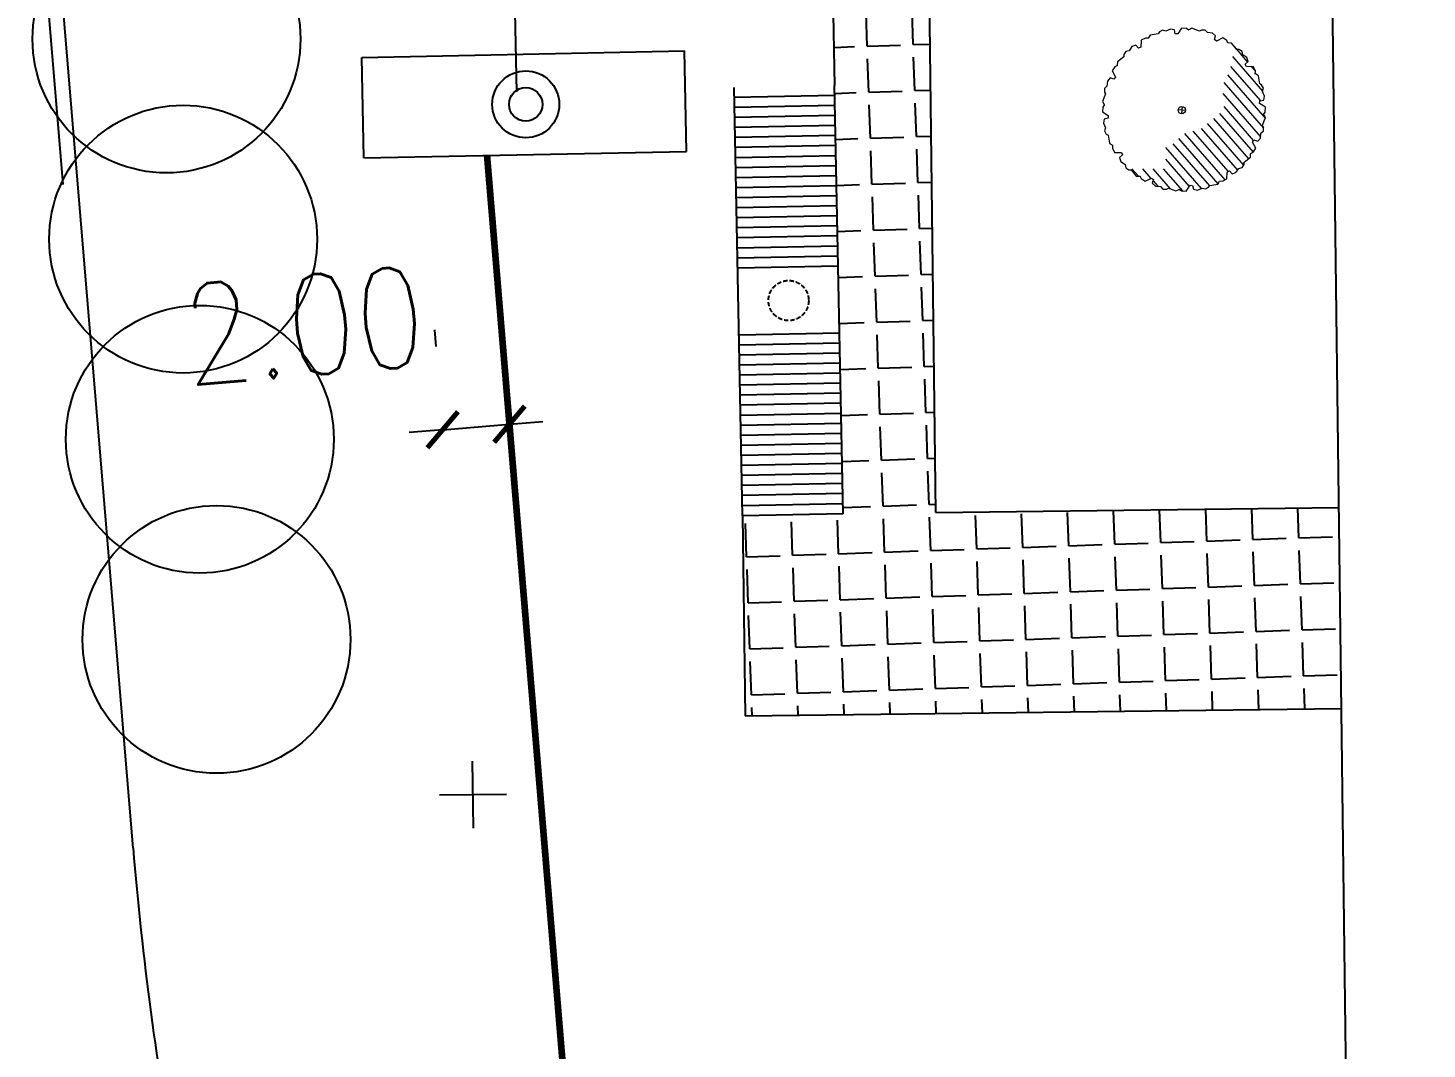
# Model space of a CAD drawing. Extents: x 60102 to 11003895, y 103457 to 3214550.
# Drawn here: x 9528745 to 9570518, y 2641593 to 2672100 of the extents above; entities that cross this region are included whole.
import ezdxf

# ---------------------------------------------------------------- set-up
doc = ezdxf.new("R2010")
doc.units = 0
doc.header["$LTSCALE"] = 10
doc.header["$PDMODE"] = 96
doc.linetypes.add('HIDDEN', pattern=[9.525, 6.35, -3.175])
doc.layers.get('0').update_dxf_attribs({"linetype": 'CONTINUOUS', "lineweight": 0})
doc.layers.get('DEFPOINTS').update_dxf_attribs({"linetype": 'CONTINUOUS'})
for name, color, linetype in [('DIM_COOR', 3, 'CONTINUOUS'), ('PUB_DIM', 3, 'CONTINUOUS'), ('ZW-树', 8, 'CONTINUOUS'), ('ZW-道路-缘石', 7, 'CONTINUOUS'), ('围墙', 6, 'FENCELINE2'), ('本院设计厂区道路', 161, 'CONTINUOUS'), ('桥', 4, 'CONTINUOUS')]:
    doc.layers.add(name, color=color, linetype=linetype)
doc.styles.add('DIM_FONT', font='SIMPLEX.shx', dxfattribs={"width": 0.8})
doc.linetypes.add('FENCELINE2', pattern='A,0.25,-0.1,[132,ltypeshp.shx,S=0.1,R=0,X=-0.1,Y=0],-0.1,1', length=1.45)
doc.dimstyles.new('DIMN1000', dxfattribs={"dimscale": 10, "dimtxt": 300, "dimasz": 100, "dimexe": 250, "dimexo": 300, "dimgap": 150, "dimtad": 1, "dimlfac": 0.001, "dimzin": 0, "dimdsep": 46, "dimtxsty": 'DIM_FONT', "dimblk": 'ARCHTICK', "dimcen": 0.09, "dimclrt": 7, "dimazin": 2, "dimtfac": 1, "dimtix": 1, "dimtmove": 2, "dimatfit": 3, "dimldrblk": 'ARCHTICK', "dimfxl": 1, "dimtolj": 1, "dimtzin": 0, "dimarcsym": 0})

# ---------------------------------------------------------------- blocks, each defined once
blk = doc.blocks.new('A')
at = {"layer": 'ZW-树', "linetype": 'Continuous'}
blk.add_circle((0, 0), 4, dxfattribs=at)
blk = doc.blocks.new('_ARCHTICK')
at = {"color": 0, "linetype": 'ByBlock', "const_width": 0.15}
blk.add_lwpolyline([(-0.5, -0.5), (0.5, 0.5)], dxfattribs=at)
blk = doc.blocks.new('*D67')
at = {"layer": 'DEFPOINTS', "color": 0, "lineweight": 0}
for p in [(9543120, 2660261), (9543120, 2660261), (9541127, 2660095)]:
    blk.add_point(p, dxfattribs=at)
at = {"layer": 'PUB_DIM', "color": 0, "lineweight": -2}
for p, q in [((9540878, 2663084), (9540920, 2662586)), ((9542872, 2663250), (9542913, 2662752)), ((9541127, 2660095), (9543120, 2660261)), ((9543120, 2660261), (9544117, 2660344)), ((9541127, 2660095), (9540131, 2660012))]:
    blk.add_line(p, q, dxfattribs=at)
at = {"layer": 'PUB_DIM', "color": 0, "lineweight": -2, "xscale": 1000, "yscale": 1000, "zscale": 1000}
for p, rotation in [((9541127, 2660095), 4.758863109048068), ((9543120, 2660261), 184.7588631090481)]:
    blk.add_blockref('_ARCHTICK', p, dxfattribs=dict(at, rotation=rotation))
at = {"layer": 'PUB_DIM', "color": 7, "insert": (9536984, 2663212), "char_height": 3000, "attachment_point": 5, "rotation": 4.7589, "style": 'DIM_FONT'}
blk.add_mtext('\\A1;2.00', dxfattribs=at)

msp = doc.modelspace()

# ---------------------------------------------------------------- hatches: boundary and pattern name
at = {"layer": '桥', "ltscale": 3}
h = msp.add_hatch(dxfattribs=at)
h.set_pattern_fill('ANGLE', color=0, scale=5000, angle=1.9778014, style=0)
h.set_pattern_definition([(1.9778014, (-47433636.5, -103157008), (-47.454402, 1374.180876), [1000, -375]), (91.9778014, (-47433636.5, -103157008), (-1374.180876, -47.454402), [1000, -375])])
h.paths.add_polyline_path([(9553082.545, 2657586.069), (9550083.137, 2657526.485), (9550157.302, 2651549.311), (9567962.59, 2651770.24), (9567888.147, 2657769.778), (9555854.287, 2657620.461), (9555437.419, 2691217.025), (9549437.881, 2691142.582), (9549475.38, 2688120.449), (9552474.788, 2688180.033)])

# ---------------------------------------------------------------- linework, layer by layer
at = {"color": 0}
for p, q in [((9562252.653, 2671887.047, 0), (9562195.96, 2671799.675, 0)), ((9562491.098, 2671925.287, 0), (9562252.653, 2671887.047, 0)), ((9562526.117, 2671981.084, 0), (9562491.098, 2671925.287, 0)), ((9562622.034, 2672033.233, 0), (9562526.117, 2671981.084, 0)), ((9562720.038, 2672005.075, 0), (9562622.034, 2672033.233, 0)), ((9562856.82, 2672068.203, 0), (9562720.038, 2672005.075, 0)), ((9562977.506, 2672042.427, 0), (9562856.82, 2672068.203, 0)), ((9563001.726, 2671926.396, 0), (9562977.506, 2672042.427, 0)), ((9563080.005, 2671920.923, 0), (9563001.726, 2671926.396, 0)), ((9563190.55, 2672096.435, 0), (9563080.005, 2671920.923, 0)), ((9563334.408, 2672086.796, 0), (9563190.55, 2672096.435, 0)), ((9563408.155, 2672035.316, 0), (9563334.408, 2672086.796, 0)), ((9563500.435, 2672092.928, 0), (9563407.651, 2672045.608, 0)), ((9563726.054, 2672006.823, 0), (9563500.435, 2672092.928, 0)), ((9563784.28, 2672037.635, 0), (9563726.054, 2672006.823, 0)), ((9563893.421, 2672034.839, 0), (9563784.28, 2672037.635, 0)), ((9563964.216, 2671961.451, 0), (9563893.421, 2672034.839, 0)), ((9564114.237, 2671947.73, 0), (9563964.216, 2671961.451, 0)), ((9564205.866, 2671865.064, 0), (9564114.237, 2671947.73, 0)), ((9564168.825, 2671752.469, 0), (9564205.866, 2671865.064, 0)), ((9561707.629, 2671543.827, 0), (9561620.736, 2671420.766, 0)), ((9561825.034, 2671581.847, 0), (9561707.629, 2671543.827, 0)), ((9561904.025, 2671493.471, 0), (9561825.034, 2671581.847, 0)), ((9561974.553, 2671527.872, 0), (9561904.025, 2671493.471, 0)), ((9561982.532, 2671735.141, 0), (9561974.553, 2671527.872, 0)), ((9562111.936, 2671798.723, 0), (9561982.532, 2671735.141, 0)), ((9562201.542, 2671791.014, 0), (9562111.936, 2671798.723, 0)), ((9564233.881, 2671708.589, 0), (9564168.825, 2671752.469, 0)), ((9564417.371, 2671805.314, 0), (9564233.881, 2671708.589, 0)), ((9564537.137, 2671725.038, 0), (9564417.371, 2671805.314, 0)), ((9564575.263, 2671643.582, 0), (9564537.137, 2671725.038, 0)), ((9564683.986, 2671647.335, 0), (9564579.973, 2671652.747, 0)), ((9564836.326, 2671459.956, 0), (9564683.986, 2671647.335, 0)), ((9564758.402, 2671543.839, 0), (9565161.628, 2671079.992, 0)), ((9564902.156, 2671457.527, 0), (9564836.326, 2671459.956, 0)), ((9564995.277, 2671400.536, 0), (9564902.156, 2671457.527, 0)), ((9561274.984, 2671084.858, 0), (9561269.572, 2670980.845, 0)), ((9561462.362, 2671237.198, 0), (9561274.984, 2671084.858, 0)), ((9561464.791, 2671303.028, 0), (9561462.362, 2671237.198, 0)), ((9561521.783, 2671396.149, 0), (9561464.791, 2671303.028, 0)), ((9561620.736, 2671420.766, 0), (9561521.783, 2671396.149, 0)), ((9564705.329, 2671246.995, 0), (9565606.514, 2670210.324, 0)), ((9565019.894, 2671301.582, 0), (9564995.277, 2671400.536, 0)), ((9565142.955, 2671214.689, 0), (9565019.894, 2671301.582, 0)), ((9565092.599, 2671018.294, 0), (9565180.975, 2671097.284, 0)), ((9565126.999, 2670947.765, 0), (9565092.599, 2671018.294, 0)), ((9565180.975, 2671097.284, 0), (9565142.955, 2671214.689, 0)), ((9561057.254, 2670606.738, 0), (9560974.589, 2670515.109, 0)), ((9561169.85, 2670569.697, 0), (9561057.254, 2670606.738, 0)), ((9561197.281, 2670938.009, 0), (9561117.004, 2670818.243, 0)), ((9561117.004, 2670818.243, 0), (9561213.729, 2670634.753, 0)), ((9561213.729, 2670634.753, 0), (9561169.85, 2670569.697, 0)), ((9561278.736, 2670976.135, 0), (9561197.281, 2670938.009, 0)), ((9564558.783, 2670699.779, 0), (9565685.225, 2669403.986, 0)), ((9564652.255, 2670950.151, 0), (9565543.919, 2669924.433, 0)), ((9565334.269, 2670939.787, 0), (9565126.999, 2670947.765, 0)), ((9565281.752, 2670941.808, 0), (9565397.684, 2670808.447, 0)), ((9565397.851, 2670810.382, 0), (9565334.269, 2670939.787, 0)), ((9565390.142, 2670720.776, 0), (9565397.851, 2670810.382, 0)), ((9565486.174, 2670669.665, 0), (9565398.802, 2670726.359, 0)), ((9565524.415, 2670431.22, 0), (9565486.174, 2670669.665, 0)), ((9560887.48, 2670294.293, 0), (9560884.684, 2670185.152, 0)), ((9560884.684, 2670185.152, 0), (9560915.496, 2670126.927, 0)), ((9560960.868, 2670365.088, 0), (9560887.48, 2670294.293, 0)), ((9560974.589, 2670515.109, 0), (9560960.868, 2670365.088, 0)), ((9564447.642, 2670469.731, 0), (9565635.862, 2669102.874, 0)), ((9565580.212, 2670396.202, 0), (9565524.415, 2670431.22, 0)), ((9565632.361, 2670300.285, 0), (9565580.212, 2670396.202, 0)), ((9565604.203, 2670202.28, 0), (9565632.361, 2670300.285, 0)), ((9565667.33, 2670065.498, 0), (9565604.203, 2670202.28, 0)), ((9560915.496, 2670126.927, 0), (9560829.391, 2669901.307, 0)), ((9560829.391, 2669901.307, 0), (9560876.711, 2669808.523, 0)), ((9560887.002, 2669809.027, 0), (9560835.523, 2669735.28, 0)), ((9564420.036, 2670143.591, 0), (9565550.108, 2668843.622, 0)), ((9565520.051, 2669842.313, 0), (9565525.524, 2669920.593, 0)), ((9565695.563, 2669731.768, 0), (9565520.051, 2669842.313, 0)), ((9565525.524, 2669920.593, 0), (9565641.555, 2669944.812, 0)), ((9565641.555, 2669944.812, 0), (9565667.33, 2670065.498, 0)), ((9560835.523, 2669735.28, 0), (9560825.884, 2669591.422, 0)), ((9560825.884, 2669591.422, 0), (9561001.396, 2669480.878, 0)), ((9560879.892, 2669378.378, 0), (9560854.116, 2669257.692, 0)), ((9560995.923, 2669402.598, 0), (9560879.892, 2669378.378, 0)), ((9561001.396, 2669480.878, 0), (9560995.923, 2669402.598, 0)), ((9563305.254, 2669638.031, 0), (9563087.039, 2669653.288, 0)), ((9563203.775, 2669754.767, 0), (9563188.518, 2669536.552, 0)), ((9564138.418, 2669393.856, 0), (9565185.798, 2668189.012, 0)), ((9564319.971, 2669542.906, 0), (9565325.134, 2668386.626, 0)), ((9564449.257, 2669752.079, 0), (9565336.628, 2668731.301, 0)), ((9565605.951, 2669196.264, 0), (9565692.055, 2669421.884, 0)), ((9565634.444, 2669514.164, 0), (9565685.924, 2669587.91, 0)), ((9565692.055, 2669421.884, 0), (9565644.736, 2669514.668, 0)), ((9565685.924, 2669587.91, 0), (9565695.563, 2669731.768, 0)), ((9560854.116, 2669257.692, 0), (9560917.243, 2669120.91, 0)), ((9560917.243, 2669120.91, 0), (9560889.086, 2669022.906, 0)), ((9560889.086, 2669022.906, 0), (9560941.235, 2668926.989, 0)), ((9560941.235, 2668926.989, 0), (9560997.031, 2668891.97, 0)), ((9563279.014, 2668950.877, 0), (9564486.232, 2667562.164, 0)), ((9563529.143, 2669021.039, 0), (9564580.445, 2667811.684, 0)), ((9563775.314, 2669095.756, 0), (9564861.258, 2667846.551, 0)), ((9563956.866, 2669244.806, 0), (9565042.113, 2667996.402, 0)), ((9565546.858, 2668808.082, 0), (9565560.579, 2668958.102, 0)), ((9565560.579, 2668958.102, 0), (9565633.966, 2669028.898, 0)), ((9565636.763, 2669138.039, 0), (9565605.951, 2669196.264, 0)), ((9565633.966, 2669028.898, 0), (9565636.763, 2669138.039, 0)), ((9560997.031, 2668891.97, 0), (9561035.272, 2668653.525, 0)), ((9561035.272, 2668653.525, 0), (9561122.644, 2668596.832, 0)), ((9561131.305, 2668602.414, 0), (9561123.596, 2668512.808, 0)), ((9561123.596, 2668512.808, 0), (9561187.177, 2668383.404, 0)), ((9562711.133, 2668530.442, 0), (9563775.438, 2667306.129, 0)), ((9562931.281, 2668635.094, 0), (9564020.467, 2667382.159, 0)), ((9563100.618, 2668798.196, 0), (9564275.575, 2667446.595, 0)), ((9565307.717, 2668688.438, 0), (9565351.597, 2668753.493, 0)), ((9565404.442, 2668504.947, 0), (9565307.717, 2668688.438, 0)), ((9565324.166, 2668385.182, 0), (9565404.442, 2668504.947, 0)), ((9565351.597, 2668753.493, 0), (9565464.192, 2668716.453, 0)), ((9565464.192, 2668716.453, 0), (9565546.858, 2668808.082, 0)), ((9561187.177, 2668383.404, 0), (9561394.447, 2668375.425, 0)), ((9561428.847, 2668304.897, 0), (9561340.471, 2668225.906, 0)), ((9561340.471, 2668225.906, 0), (9561378.492, 2668108.501, 0)), ((9561378.492, 2668108.501, 0), (9561501.553, 2668021.608, 0)), ((9561394.447, 2668375.425, 0), (9561428.847, 2668304.897, 0)), ((9562706.256, 2668178.156, 0), (9563415.939, 2667361.778, 0)), ((9565056.655, 2668020.162, 0), (9565059.084, 2668085.993, 0)), ((9565059.084, 2668085.993, 0), (9565246.463, 2668238.333, 0)), ((9565242.71, 2668347.056, 0), (9565324.166, 2668385.182, 0)), ((9565246.463, 2668238.333, 0), (9565251.875, 2668342.346, 0)), ((9561501.553, 2668021.608, 0), (9561526.17, 2667922.655, 0)), ((9561526.17, 2667922.655, 0), (9561619.29, 2667865.663, 0)), ((9561619.29, 2667865.663, 0), (9561685.121, 2667863.234, 0)), ((9561685.121, 2667863.234, 0), (9561837.461, 2667675.856, 0)), ((9561708.659, 2667894.145, 0), (9561901.307, 2667672.534, 0)), ((9561837.461, 2667675.856, 0), (9561941.474, 2667670.444, 0)), ((9561946.184, 2667679.608, 0), (9561984.31, 2667598.153, 0)), ((9562019.811, 2667894.111, 0), (9562270.576, 2667605.645, 0)), ((9562330.962, 2667894.077, 0), (9562851.925, 2667294.793, 0)), ((9562642.114, 2667894.044, 0), (9563215.469, 2667234.49, 0)), ((9564538.915, 2667588.049, 0), (9564546.893, 2667795.319, 0)), ((9564546.893, 2667795.319, 0), (9564617.422, 2667829.719, 0)), ((9564617.422, 2667829.719, 0), (9564696.412, 2667741.343, 0)), ((9564696.412, 2667741.343, 0), (9564813.817, 2667779.364, 0)), ((9564813.817, 2667779.364, 0), (9564900.71, 2667902.425, 0)), ((9564900.71, 2667902.425, 0), (9564999.663, 2667927.042, 0)), ((9564999.663, 2667927.042, 0), (9565056.655, 2668020.162, 0)), ((9561984.31, 2667598.153, 0), (9562104.075, 2667517.876, 0)), ((9562104.075, 2667517.876, 0), (9562287.566, 2667614.601, 0)), ((9562287.566, 2667614.601, 0), (9562352.621, 2667570.722, 0)), ((9562352.621, 2667570.722, 0), (9562315.581, 2667458.126, 0)), ((9562315.581, 2667458.126, 0), (9562407.21, 2667375.461, 0)), ((9562338.432, 2667527.588, 0), (9562476.159, 2667369.155, 0)), ((9562407.21, 2667375.461, 0), (9562557.23, 2667361.74, 0)), ((9562557.23, 2667361.74, 0), (9562628.026, 2667288.352, 0)), ((9562628.026, 2667288.352, 0), (9562737.167, 2667285.556, 0)), ((9562737.167, 2667285.556, 0), (9562795.392, 2667316.368, 0)), ((9562795.392, 2667316.368, 0), (9563021.012, 2667230.263, 0)), ((9563021.012, 2667230.263, 0), (9563113.796, 2667277.583, 0)), ((9563113.292, 2667287.875, 0), (9563187.038, 2667236.395, 0)), ((9563330.896, 2667226.756, 0), (9563441.441, 2667402.268, 0)), ((9563441.441, 2667402.268, 0), (9563519.721, 2667396.795, 0)), ((9563519.721, 2667396.795, 0), (9563543.94, 2667280.764, 0)), ((9563543.94, 2667280.764, 0), (9563664.626, 2667254.988, 0)), ((9563664.626, 2667254.988, 0), (9563801.408, 2667318.115, 0)), ((9563801.408, 2667318.115, 0), (9563899.413, 2667289.958, 0)), ((9563899.413, 2667289.958, 0), (9563995.33, 2667342.107, 0)), ((9563995.33, 2667342.107, 0), (9564030.348, 2667397.903, 0)), ((9564030.348, 2667397.903, 0), (9564268.793, 2667436.144, 0)), ((9564268.793, 2667436.144, 0), (9564325.486, 2667523.516, 0)), ((9564319.904, 2667532.177, 0), (9564409.51, 2667524.468, 0)), ((9564409.51, 2667524.468, 0), (9564538.915, 2667588.049, 0)), ((9563187.038, 2667236.395, 0), (9563330.896, 2667226.756, 0))]:
    msp.add_line(p, q, dxfattribs=at)
msp.add_ellipse((9563196.147, 2669645.66, 0), major_axis=(-5.401, 109.24), ratio=0.999999999, start_param=-0.036991354, end_param=6.246193954, dxfattribs=at)
at = {"layer": 'DIM_COOR', "color": 0}
for p, q in [((9542046.989, 2648196.684), (9542022.175, 2650196.53)), ((9541034.659, 2649184.2), (9543034.505, 2649209.014))]:
    msp.add_line(p, q, dxfattribs=at)
at = {"layer": 'ZW-道路-缘石', "color": 0, "linetype": 'Continuous'}
for p, q in [((9529796.354, 2667420.993), (9528969.563, 2677352.491)), ((9531881.712, 2647603.958), (9529448.95, 2676826.557))]:
    msp.add_line(p, q, dxfattribs=at)
msp.add_arc((9631536.98, 2655900.194), 100000, 184.758863, 190.42038061, dxfattribs=at)
at = {"layer": '围墙', "color": 0, "ltscale": 8000, "extrusion": (1.57759e-08, 5.44788e-10, 1), "const_width": 200, "elevation": 0.152, "flags": 128}
msp.add_lwpolyline([(9542451.662, 2668293.914), (9542451.662, 2668293.914), (9545925.415, 2626566.828), (9546762.364, 2616513.306), (9556555.997, 2556126.038), (9567148.491, 2428887.875), (9589893.732, 2414905.127), (9919272.218, 2481101.956, 0.002675575), (9950479.358, 2487547.737, 0.002675575)], format="xyb", dxfattribs=at)
at = {"layer": '本院设计厂区道路', "color": 0, "linetype": 'Continuous', "ltscale": 3}
msp.add_line((9569212.906, 2551003.582, 0), (9567574.561, 2683042.552, 0), dxfattribs=at)
at = {"layer": '桥', "color": 0, "ltscale": 3}
for p, q in [((9555854.287, 2657620.461, 0), (9555437.419, 2691217.025, 0)), ((9555854.287, 2657620.461, 0), (9567888.147, 2657769.778, 0)), ((9550083.137, 2657526.485), (9550157.302, 2651549.311, 0)), ((9550157.302, 2651549.311, 0), (9567962.59, 2651770.24, 0))]:
    msp.add_line(p, q, dxfattribs=at)
at = {"layer": '桥', "color": 0, "ltscale": 50}
for p, q in [((9543230.887, 2675193.876), (9543330.194, 2670194.862)), ((9552729.013, 2675382.558), (9552828.32, 2670383.545)), ((9538768.503, 2668220.748), (9538708.919, 2671220.156)), ((9548406.443, 2668412.208), (9548346.859, 2671411.616)), ((9550083.137, 2657526.485), (9549828.912, 2670323.961)), ((9553082.545, 2657586.069), (9552828.32, 2670383.545)), ((9552834.278, 2670083.604), (9549834.87, 2670024.02)), ((9552840.237, 2669783.663), (9549840.829, 2669724.079)), ((9552846.195, 2669483.722), (9549846.787, 2669424.138)), ((9552852.154, 2669183.781), (9549852.745, 2669124.197)), ((9552858.112, 2668883.84), (9549858.704, 2668824.256)), ((9552864.07, 2668583.9), (9549864.662, 2668524.316)), ((9552870.029, 2668283.959), (9549870.621, 2668224.375)), ((9552875.987, 2667984.018), (9549876.579, 2667924.434)), ((9552881.946, 2667684.077), (9549882.537, 2667624.493)), ((9552887.904, 2667384.136), (9549888.496, 2667324.552)), ((9552893.862, 2667084.195), (9549894.454, 2667024.611)), ((9552899.821, 2666784.255), (9549900.413, 2666724.671)), ((9552905.779, 2666484.314), (9549906.371, 2666424.73)), ((9552911.738, 2666184.373), (9549912.329, 2666124.789)), ((9552917.696, 2665884.432), (9549918.288, 2665824.848)), ((9552923.654, 2665584.491), (9549924.246, 2665524.907)), ((9552929.613, 2665284.551), (9549930.205, 2665224.967)), ((9552935.571, 2664984.61), (9549936.163, 2664925.026)), ((9552975.294, 2662985.004), (9549975.886, 2662925.42)), ((9552981.252, 2662685.063), (9549981.844, 2662625.479)), ((9552987.211, 2662385.123), (9549987.802, 2662325.539)), ((9552993.169, 2662085.182), (9549993.761, 2662025.598)), ((9552999.127, 2661785.241), (9549999.719, 2661725.657)), ((9553005.086, 2661485.3), (9550005.678, 2661425.716)), ((9553011.044, 2661185.359), (9550011.636, 2661125.775)), ((9553017.003, 2660885.418), (9550017.594, 2660825.834)), ((9553022.961, 2660585.478), (9550023.553, 2660525.894)), ((9553028.919, 2660285.537), (9550029.511, 2660225.953)), ((9553034.878, 2659985.596), (9550035.47, 2659926.012)), ((9553040.836, 2659685.655), (9550041.428, 2659626.071)), ((9553046.795, 2659385.714), (9550047.386, 2659326.13)), ((9553052.753, 2659085.774), (9550053.345, 2659026.19)), ((9553052.753, 2659085.774), (9550053.345, 2659026.19)), ((9553058.711, 2658785.833), (9550059.303, 2658726.249)), ((9553064.67, 2658485.892), (9550065.262, 2658426.308)), ((9553070.628, 2658185.951), (9550071.22, 2658126.367)), ((9553076.587, 2657886.01), (9550077.178, 2657826.426)), ((9553082.545, 2657586.069), (9550083.137, 2657526.485))]:
    msp.add_line(p, q, dxfattribs=at)
at = {"layer": '桥', "color": 0, "linetype": 'Continuous', "ltscale": 3}
for p, q in [((9538708.919, 2671220.156), (9548346.859, 2671411.616)), ((9538768.503, 2668220.748), (9548406.443, 2668412.208)), ((9552933.585, 2665084.59), (9552931.288, 2665200.22))]:
    msp.add_line(p, q, dxfattribs=at)
for radius in [1000, 500]:
    msp.add_circle((9543607.75, 2669817.176), radius, dxfattribs=at)
at = {"layer": '桥', "color": 0, "linetype": 'HIDDEN', "ltscale": 2}
msp.add_circle((9551455.728, 2663955.015), 600, dxfattribs=at)

# ---------------------------------------------------------------- block references
at = {"layer": 'ZW-树', "color": 0, "linetype": 'Continuous', "xscale": 999.9999999999786, "yscale": 1000, "zscale": 1000, "rotation": 1.97780144332019}
for p in [(9532880.273, 2671770.109), (9533378.047, 2665790.793), (9533875.822, 2659811.477), (9534373.596, 2653832.161)]:
    msp.add_blockref('A', p, dxfattribs=at)

# ---------------------------------------------------------------- dimensions: what is measured, and where the dimension line sits
at = {"layer": 'PUB_DIM', "color": 0}
dim = msp.add_linear_dim(base=(9543120.42, 2660260.726), p1=(9541127.315, 2660094.802), p2=(9543120.42, 2660260.726), angle=4.7588631, dimstyle='DIMN1000', dxfattribs=at)
dim.commit()
dim.dimension.update_dxf_attribs({"geometry": '*D67', "text_midpoint": (9536983.553, 2663211.771), "dimtype": 161})

doc.saveas('drawing.dxf')
